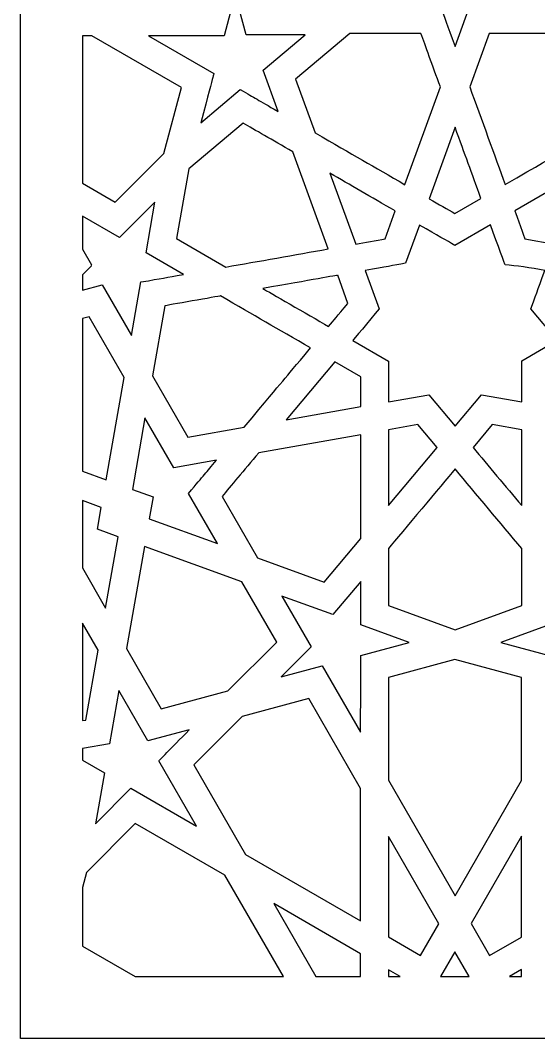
# Model space of a CAD drawing. Header units: millimetres. Extents: x -64 to 64, y -64 to 64.
# Drawn here: x -63.5 to -33.4, y -63.5 to -4.5 of the extents above; entities that cross this region are included whole.
import ezdxf

# ---------------------------------------------------------------- set-up
doc = ezdxf.new("R2010")
doc.units = ezdxf.units.MM
doc.header["$MEASUREMENT"] = 0
doc.layers.add('layer 1', color=7, linetype='Continuous')

msp = doc.modelspace()

# ---------------------------------------------------------------- linework, layer by layer
at = {"layer": 'layer 1', "color": 250}
for points, knots in [([(-63.5, 63.5), (-63.5, 63.5), (-63.5, -63.5), (-63.5, -63.5), (-63.5, -63.5), (-63.5, -63.5), (63.5, -63.5), (63.5, -63.5), (63.5, -63.5), (63.5, -63.5), (63.5, 63.5), (63.5, 63.5), (63.5, 63.5), (63.5, 63.5), (-63.5, 63.5), (-63.5, 63.5)], [0, 0, 0, 0, 0.2, 0.2, 0.2, 0.2, 0.4, 0.4, 0.4, 0.4, 0.6, 0.6, 0.6, 0.6, 1, 1, 1, 1]), ([(-39.2763, -0.8735), (-39.2763, -0.8735), (-38.2922, -1.6993), (-38.2922, -1.6993), (-38.2922, -1.6993), (-38.2922, -1.6993), (-37.3083, -0.8735), (-37.3083, -0.8735), (-37.3083, -0.8735), (-37.3083, -0.8735), (-34.0464, -3.61), (-34.0464, -3.61), (-34.0464, -3.61), (-34.0464, -3.61), (-37.4177, -3.6114), (-37.4177, -3.6114), (-37.4177, -3.6114), (-37.4177, -3.6114), (-38.2783, -5.9771), (-38.2783, -5.9771), (-38.2783, -5.9771), (-38.7769, -4.6083), (-38.8622, -4.3727), (-39.1382, -3.6114), (-39.1382, -3.6114), (-39.1382, -3.6114), (-42.5371, -3.61), (-42.5371, -3.61), (-42.5371, -3.61), (-42.5371, -3.61), (-39.2763, -0.8735), (-39.2763, -0.8735)], [0, 0, 0, 0, 0.1111111, 0.1111111, 0.1111111, 0.1111111, 0.2222222, 0.2222222, 0.2222222, 0.2222222, 0.3333333, 0.3333333, 0.3333333, 0.3333333, 0.4444444, 0.4444444, 0.4444444, 0.4444444, 0.5555556, 0.5555556, 0.5555556, 0.5555556, 0.6666667, 0.6666667, 0.6666667, 0.6666667, 0.7777778, 0.7777778, 0.7777778, 0.7777778, 1, 1, 1, 1]), ([(-51.0321, -2.9238), (-51.0321, -2.9238), (-50.3966, -5.2966), (-50.3966, -5.2966), (-50.3966, -5.2966), (-50.3966, -5.2966), (-46.9681, -5.2966), (-46.9681, -5.2966), (-46.9681, -5.2966), (-46.9681, -5.2966), (-49.4153, -7.3501), (-49.4153, -7.3501), (-49.4153, -7.3501), (-49.4153, -7.3501), (-48.5474, -9.7342), (-48.5474, -9.7342), (-48.5474, -9.7342), (-49.7804, -9.0226), (-49.8395, -8.9881), (-50.7407, -8.4681), (-50.7407, -8.4681), (-50.7407, -8.4681), (-53.0323, -10.3897), (-53.0323, -10.3897), (-53.0323, -10.3897), (-52.1457, -7.0841), (-52.2953, -7.639), (-52.2661, -7.5304), (-52.2661, -7.5304), (-52.2661, -7.5304), (-56.0567, -5.3421), (-56.0567, -5.3421), (-56.0567, -5.3421), (-56.0567, -5.3421), (-51.6797, -5.3421), (-51.6797, -5.3421), (-51.6797, -5.3421), (-51.6797, -5.3421), (-51.0321, -2.9238), (-51.0321, -2.9238)], [0, 0, 0, 0, 0.0909091, 0.0909091, 0.0909091, 0.0909091, 0.1818182, 0.1818182, 0.1818182, 0.1818182, 0.2727273, 0.2727273, 0.2727273, 0.2727273, 0.3636364, 0.3636364, 0.3636364, 0.3636364, 0.4545455, 0.4545455, 0.4545455, 0.4545455, 0.5454545, 0.5454545, 0.5454545, 0.5454545, 0.6363636, 0.6363636, 0.6363636, 0.6363636, 0.7272727, 0.7272727, 0.7272727, 0.7272727, 0.8181818, 0.8181818, 0.8181818, 0.8181818, 1, 1, 1, 1]), ([(-44.3755, -5.2095), (-44.3755, -5.2095), (-40.2598, -5.2109), (-40.2598, -5.2109), (-40.2598, -5.2109), (-39.9991, -5.9277), (-39.5963, -7.0333), (-39.1287, -8.315), (-39.1287, -8.315), (-39.1287, -8.315), (-41.1905, -13.9799), (-41.1905, -13.9799), (-41.1905, -13.9799), (-41.1905, -13.9799), (-41.1905, -13.9799), (-41.1905, -13.9799), (-41.1905, -13.9799), (-41.1905, -13.9799), (-41.1908, -13.9806), (-41.1908, -13.9806), (-41.1908, -13.9806), (-43.0451, -12.9103), (-44.1714, -12.2597), (-46.3922, -10.9774), (-46.3922, -10.9774), (-46.3922, -10.9774), (-46.3922, -10.977), (-46.3922, -10.977), (-46.3922, -10.977), (-46.3922, -10.977), (-46.3924, -10.977), (-46.3924, -10.977), (-46.3924, -10.977), (-46.3924, -10.977), (-47.5288, -7.8557), (-47.5288, -7.8557), (-47.5288, -7.8557), (-47.5288, -7.8557), (-44.3755, -5.2095), (-44.3755, -5.2095)], [0, 0, 0, 0, 0.0909091, 0.0909091, 0.0909091, 0.0909091, 0.1818182, 0.1818182, 0.1818182, 0.1818182, 0.2727273, 0.2727273, 0.2727273, 0.2727273, 0.3636364, 0.3636364, 0.3636364, 0.3636364, 0.4545455, 0.4545455, 0.4545455, 0.4545455, 0.5454545, 0.5454545, 0.5454545, 0.5454545, 0.6363636, 0.6363636, 0.6363636, 0.6363636, 0.7272727, 0.7272727, 0.7272727, 0.7272727, 0.8181818, 0.8181818, 0.8181818, 0.8181818, 1, 1, 1, 1]), ([(-37.4261, -8.315), (-37.4261, -8.315), (-36.2971, -5.2109), (-36.2971, -5.2109), (-36.2971, -5.2109), (-36.2971, -5.2109), (-32.1811, -5.2095), (-32.1811, -5.2095), (-32.1811, -5.2095), (-32.1811, -5.2095), (-29.0271, -7.856), (-29.0271, -7.856), (-29.0271, -7.856), (-29.2876, -8.5732), (-29.6909, -9.6795), (-30.1587, -10.9622), (-30.1587, -10.9622), (-30.1587, -10.9622), (-30.3062, -11.0483), (-30.3062, -11.0483), (-30.3062, -11.0483), (-30.3062, -11.0483), (-30.3062, -11.0486), (-30.3062, -11.0486), (-30.3062, -11.0486), (-32.3763, -12.2435), (-31.4296, -11.6971), (-35.3681, -13.9707), (-35.3681, -13.9707), (-35.9676, -12.3236), (-36.7505, -10.1723), (-37.4261, -8.315)], [0, 0, 0, 0, 0.1111111, 0.1111111, 0.1111111, 0.1111111, 0.2222222, 0.2222222, 0.2222222, 0.2222222, 0.3333333, 0.3333333, 0.3333333, 0.3333333, 0.4444444, 0.4444444, 0.4444444, 0.4444444, 0.5555556, 0.5555556, 0.5555556, 0.5555556, 0.6666667, 0.6666667, 0.6666667, 0.6666667, 0.7777778, 0.7777778, 0.7777778, 0.7777778, 1, 1, 1, 1]), ([(-59.9004, -5.3421), (-59.9004, -5.3421), (-59.3473, -5.3421), (-59.3473, -5.3421), (-59.3473, -5.3421), (-59.3473, -5.3421), (-54.1423, -8.3471), (-54.1423, -8.3471), (-54.1423, -8.3471), (-54.1423, -8.3471), (-55.1676, -12.1694), (-55.1676, -12.1694), (-55.1676, -12.1694), (-55.1676, -12.1694), (-57.9975, -15.0012), (-57.9975, -15.0012), (-57.9975, -15.0012), (-57.9975, -15.0012), (-59.9004, -13.9026), (-59.9004, -13.9026), (-59.9004, -13.9026), (-59.9004, -13.9026), (-59.9004, -5.3421), (-59.9004, -5.3421)], [0, 0, 0, 0, 0.1428571, 0.1428571, 0.1428571, 0.1428571, 0.2857143, 0.2857143, 0.2857143, 0.2857143, 0.4285714, 0.4285714, 0.4285714, 0.4285714, 0.5714286, 0.5714286, 0.5714286, 0.5714286, 0.7142857, 0.7142857, 0.7142857, 0.7142857, 1, 1, 1, 1]), ([(-50.5708, -10.4133), (-49.9076, -10.7964), (-48.8831, -11.3877), (-47.6964, -12.0717), (-47.6964, -12.0717), (-47.6964, -12.0717), (-45.6441, -17.7098), (-45.6441, -17.7098), (-45.6441, -17.7098), (-47.5394, -18.0446), (-49.7038, -18.4256), (-51.5857, -18.7572), (-51.5857, -18.7572), (-51.5857, -18.7572), (-51.5859, -18.7568), (-51.5859, -18.7568), (-51.5859, -18.7568), (-51.5859, -18.7568), (-51.5862, -18.7568), (-51.5862, -18.7568), (-51.5862, -18.7568), (-51.5862, -18.7568), (-54.4382, -17.1108), (-54.4382, -17.1108), (-54.4382, -17.1108), (-54.4382, -17.1108), (-53.7242, -13.0581), (-53.7242, -13.0581), (-53.7242, -13.0581), (-53.7242, -13.0581), (-50.5708, -10.4133), (-50.5708, -10.4133)], [0, 0, 0, 0, 0.1111111, 0.1111111, 0.1111111, 0.1111111, 0.2222222, 0.2222222, 0.2222222, 0.2222222, 0.3333333, 0.3333333, 0.3333333, 0.3333333, 0.4444444, 0.4444444, 0.4444444, 0.4444444, 0.5555556, 0.5555556, 0.5555556, 0.5555556, 0.6666667, 0.6666667, 0.6666667, 0.6666667, 0.7777778, 0.7777778, 0.7777778, 0.7777778, 1, 1, 1, 1]), ([(-38.2776, -10.6542), (-37.684, -12.2855), (-37.3422, -13.2246), (-36.775, -14.7828), (-36.775, -14.7828), (-36.775, -14.7828), (-38.2893, -15.6563), (-38.2893, -15.6563), (-38.2893, -15.6563), (-38.7149, -15.4107), (-39.2216, -15.1183), (-39.7838, -14.793), (-39.7838, -14.793), (-39.7838, -14.793), (-38.2776, -10.6542), (-38.2776, -10.6542)], [0, 0, 0, 0, 0.2, 0.2, 0.2, 0.2, 0.4, 0.4, 0.4, 0.4, 0.6, 0.6, 0.6, 0.6, 1, 1, 1, 1]), ([(-41.7461, -15.5074), (-41.7461, -15.5074), (-42.335, -17.1263), (-42.335, -17.1263), (-42.335, -17.1263), (-42.8461, -17.217), (-43.5308, -17.3373), (-44.044, -17.4276), (-44.044, -17.4276), (-44.044, -17.4276), (-44.0443, -17.4269), (-44.0443, -17.4269), (-44.0443, -17.4269), (-44.0443, -17.4269), (-44.0446, -17.4269), (-44.0446, -17.4269), (-44.0446, -17.4269), (-44.0446, -17.4269), (-45.5406, -13.3167), (-45.5406, -13.3167), (-45.5406, -13.3167), (-44.3559, -14.0007), (-43.2103, -14.6625), (-41.7461, -15.5074)], [0, 0, 0, 0, 0.1428571, 0.1428571, 0.1428571, 0.1428571, 0.2857143, 0.2857143, 0.2857143, 0.2857143, 0.4285714, 0.4285714, 0.4285714, 0.4285714, 0.5714286, 0.5714286, 0.5714286, 0.5714286, 0.7142857, 0.7142857, 0.7142857, 0.7142857, 1, 1, 1, 1]), ([(-34.8121, -15.4972), (-34.8121, -15.4972), (-31.0094, -13.3018), (-31.0094, -13.3018), (-31.0094, -13.3018), (-31.0094, -13.3018), (-32.5106, -17.4272), (-32.5106, -17.4272), (-32.5106, -17.4272), (-32.5106, -17.4272), (-34.2211, -17.1259), (-34.2211, -17.1259), (-34.2211, -17.1259), (-34.2254, -17.114), (-34.7139, -15.7688), (-34.8124, -15.4975), (-34.8124, -15.4975), (-34.8124, -15.4975), (-34.812, -15.4975), (-34.812, -15.4975), (-34.812, -15.4975), (-34.812, -15.4975), (-34.8121, -15.4972), (-34.8121, -15.4972)], [0, 0, 0, 0, 0.1428571, 0.1428571, 0.1428571, 0.1428571, 0.2857143, 0.2857143, 0.2857143, 0.2857143, 0.4285714, 0.4285714, 0.4285714, 0.4285714, 0.5714286, 0.5714286, 0.5714286, 0.5714286, 0.7142857, 0.7142857, 0.7142857, 0.7142857, 1, 1, 1, 1]), ([(-59.9004, -19.2017), (-59.9004, -19.2017), (-59.3809, -18.6824), (-59.3809, -18.6824), (-59.3809, -18.6824), (-59.3809, -18.6824), (-59.3935, -18.6605), (-59.3935, -18.6605), (-59.3935, -18.6605), (-59.3935, -18.6605), (-59.3693, -18.6365), (-59.3693, -18.6365), (-59.3693, -18.6365), (-59.3693, -18.6365), (-59.9004, -17.7169), (-59.9004, -17.7169), (-59.9004, -17.7169), (-59.9004, -17.7169), (-59.9004, -15.8023), (-59.9004, -15.8023), (-59.9004, -15.8023), (-59.9004, -15.8023), (-57.745, -17.0466), (-57.745, -17.0466), (-57.745, -17.0466), (-57.745, -17.0466), (-55.689, -14.9895), (-55.689, -14.9895), (-55.689, -14.9895), (-55.689, -14.9895), (-56.2083, -17.9366), (-56.2083, -17.9366), (-56.2083, -17.9366), (-56.2083, -17.9366), (-54.0367, -19.1897), (-54.0367, -19.1897), (-54.0367, -19.1897), (-55.115, -19.3802), (-55.2199, -19.3996), (-56.5013, -19.6243), (-56.5013, -19.6243), (-56.5013, -19.6243), (-57.0486, -22.7221), (-57.0486, -22.7221), (-57.0486, -22.7221), (-57.0486, -22.7221), (-58.7455, -19.7834), (-58.7455, -19.7834), (-58.7455, -19.7834), (-58.7455, -19.7834), (-59.9004, -20.0932), (-59.9004, -20.0932), (-59.9004, -20.0932), (-59.9004, -20.0932), (-59.9004, -19.2017), (-59.9004, -19.2017)], [0, 0, 0, 0, 0.0666667, 0.0666667, 0.0666667, 0.0666667, 0.1333333, 0.1333333, 0.1333333, 0.1333333, 0.2, 0.2, 0.2, 0.2, 0.2666667, 0.2666667, 0.2666667, 0.2666667, 0.3333333, 0.3333333, 0.3333333, 0.3333333, 0.4, 0.4, 0.4, 0.4, 0.4666667, 0.4666667, 0.4666667, 0.4666667, 0.5333333, 0.5333333, 0.5333333, 0.5333333, 0.6, 0.6, 0.6, 0.6, 0.6666667, 0.6666667, 0.6666667, 0.6666667, 0.7333333, 0.7333333, 0.7333333, 0.7333333, 0.8, 0.8, 0.8, 0.8, 0.8666667, 0.8666667, 0.8666667, 0.8666667, 1, 1, 1, 1]), ([(-36.7487, -26.1581), (-36.7487, -26.1581), (-38.2786, -27.9795), (-38.2786, -27.9795), (-38.2786, -27.9795), (-38.2786, -27.9795), (-39.8049, -26.1585), (-39.8049, -26.1585), (-39.8049, -26.1585), (-39.8049, -26.1585), (-42.145, -26.5709), (-42.145, -26.5709), (-42.145, -26.5709), (-42.145, -26.5709), (-42.145, -24.209), (-42.145, -24.209), (-42.145, -24.209), (-42.145, -24.209), (-44.2102, -23.0163), (-44.2102, -23.0163), (-44.2102, -23.0163), (-44.2102, -23.0163), (-43.2446, -21.8641), (-42.6774, -21.1871), (-42.6774, -21.1871), (-42.6774, -21.1871), (-43.4891, -18.9544), (-43.4891, -18.9544), (-43.4891, -18.9544), (-42.2761, -18.741), (-41.9035, -18.675), (-41.1467, -18.5406), (-41.1467, -18.5406), (-41.1467, -18.5406), (-40.3393, -16.3202), (-40.3393, -16.3202), (-40.3393, -16.3202), (-39.2552, -16.9464), (-38.7885, -17.2152), (-38.2891, -17.5031), (-38.2891, -17.5031), (-38.2891, -17.5031), (-36.2198, -16.3093), (-36.2198, -16.3093), (-36.2198, -16.3093), (-35.7861, -17.5031), (-35.3757, -18.6334), (-35.3757, -18.6334), (-35.3757, -18.6334), (-34.7673, -18.6732), (-33.9069, -18.8045), (-33.0663, -18.9537), (-33.0663, -18.9537), (-33.5117, -20.1754), (-33.6196, -20.4724), (-33.8795, -21.1878), (-33.8795, -21.1878), (-33.8795, -21.1878), (-32.3536, -23.0068), (-32.3536, -23.0068), (-32.3536, -23.0068), (-32.3536, -23.0068), (-32.3537, -23.0068), (-32.3537, -23.0068), (-32.3537, -23.0068), (-32.3537, -23.0068), (-32.3536, -23.0068), (-32.3536, -23.0068), (-32.3536, -23.0068), (-32.3536, -23.0068), (-34.4098, -24.1953), (-34.4098, -24.1953), (-34.4098, -24.1953), (-34.4098, -24.4013), (-34.4098, -26.138), (-34.4098, -26.5723), (-34.4098, -26.5723), (-34.4098, -26.5723), (-36.7487, -26.1581), (-36.7487, -26.1581)], [0, 0, 0, 0, 0.047619, 0.047619, 0.047619, 0.047619, 0.0952381, 0.0952381, 0.0952381, 0.0952381, 0.1428571, 0.1428571, 0.1428571, 0.1428571, 0.1904762, 0.1904762, 0.1904762, 0.1904762, 0.2380952, 0.2380952, 0.2380952, 0.2380952, 0.2857143, 0.2857143, 0.2857143, 0.2857143, 0.3333333, 0.3333333, 0.3333333, 0.3333333, 0.3809524, 0.3809524, 0.3809524, 0.3809524, 0.4285714, 0.4285714, 0.4285714, 0.4285714, 0.4761905, 0.4761905, 0.4761905, 0.4761905, 0.5238095, 0.5238095, 0.5238095, 0.5238095, 0.5714286, 0.5714286, 0.5714286, 0.5714286, 0.6190476, 0.6190476, 0.6190476, 0.6190476, 0.6666667, 0.6666667, 0.6666667, 0.6666667, 0.7142857, 0.7142857, 0.7142857, 0.7142857, 0.7619048, 0.7619048, 0.7619048, 0.7619048, 0.8095238, 0.8095238, 0.8095238, 0.8095238, 0.8571429, 0.8571429, 0.8571429, 0.8571429, 0.9047619, 0.9047619, 0.9047619, 0.9047619, 1, 1, 1, 1]), ([(-45.0887, -19.2363), (-45.0887, -19.2363), (-44.4962, -20.8668), (-44.4962, -20.8668), (-44.4962, -20.8668), (-45.146, -21.6422), (-45.2962, -21.8211), (-45.6168, -22.2038), (-45.6168, -22.2038), (-46.8738, -21.4782), (-49.0529, -20.2198), (-49.4301, -20.0018), (-49.4301, -20.0018), (-46.6449, -19.5114), (-45.0887, -19.2363), (-45.0887, -19.2363)], [0, 0, 0, 0, 0.2, 0.2, 0.2, 0.2, 0.4, 0.4, 0.4, 0.4, 0.6, 0.6, 0.6, 0.6, 1, 1, 1, 1]), ([(-51.8816, -20.4336), (-49.8818, -21.5886), (-48.6385, -22.3065), (-46.6604, -23.4488), (-46.6604, -23.4488), (-48.5104, -25.6519), (-47.8404, -24.8539), (-50.5238, -28.049), (-50.5238, -28.049), (-50.5238, -28.049), (-53.777, -28.6229), (-53.777, -28.6229), (-53.777, -28.6229), (-53.777, -28.6229), (-55.8369, -25.0589), (-55.8369, -25.0589), (-55.8369, -25.0589), (-55.8369, -25.0589), (-55.1208, -21.0058), (-55.1208, -21.0058), (-55.1208, -21.0058), (-55.1208, -21.0058), (-51.9611, -20.4477), (-51.8816, -20.4336)], [0, 0, 0, 0, 0.1428571, 0.1428571, 0.1428571, 0.1428571, 0.2857143, 0.2857143, 0.2857143, 0.2857143, 0.4285714, 0.4285714, 0.4285714, 0.4285714, 0.5714286, 0.5714286, 0.5714286, 0.5714286, 0.7142857, 0.7142857, 0.7142857, 0.7142857, 1, 1, 1, 1]), ([(-59.9004, -21.7491), (-59.9004, -21.7491), (-59.5168, -21.6464), (-59.5168, -21.6464), (-59.5168, -21.6464), (-59.5168, -21.6464), (-57.4838, -25.1682), (-57.4838, -25.1682), (-57.4838, -25.1682), (-57.4838, -25.1682), (-58.528, -31.0942), (-58.528, -31.0942), (-58.528, -31.0942), (-58.528, -31.0942), (-59.9004, -30.5947), (-59.9004, -30.5947), (-59.9004, -30.5947), (-59.9004, -30.5947), (-59.9004, -21.7491), (-59.9004, -21.7491)], [0, 0, 0, 0, 0.1666667, 0.1666667, 0.1666667, 0.1666667, 0.3333333, 0.3333333, 0.3333333, 0.3333333, 0.5, 0.5, 0.5, 0.5, 0.6666667, 0.6666667, 0.6666667, 0.6666667, 1, 1, 1, 1]), ([(-48.0709, -27.6165), (-48.0709, -27.6165), (-45.2533, -24.2612), (-45.2533, -24.2612), (-45.2533, -24.2612), (-45.2533, -24.2612), (-43.7447, -25.1326), (-43.7447, -25.1326), (-43.7447, -25.1326), (-43.7447, -25.1326), (-43.7447, -26.8531), (-43.7447, -26.8531), (-43.7447, -26.8531), (-43.7447, -26.8531), (-48.0709, -27.6165), (-48.0709, -27.6165)], [0, 0, 0, 0, 0.2, 0.2, 0.2, 0.2, 0.4, 0.4, 0.4, 0.4, 0.6, 0.6, 0.6, 0.6, 1, 1, 1, 1]), ([(-54.6019, -30.3932), (-54.6019, -30.3932), (-52.1217, -29.9554), (-52.1217, -29.9554), (-52.1217, -29.9554), (-52.7683, -30.7265), (-52.79, -30.752), (-53.7402, -31.8848), (-53.7402, -31.8848), (-53.7402, -31.8848), (-52.0633, -34.7927), (-52.0633, -34.7927), (-52.0633, -34.7927), (-52.0633, -34.7927), (-56.0175, -33.3538), (-56.0175, -33.3538), (-56.0175, -33.3538), (-56.0175, -33.3538), (-55.794, -32.089), (-55.794, -32.089), (-55.794, -32.089), (-55.794, -32.089), (-57.0016, -31.6494), (-57.0016, -31.6494), (-57.0016, -31.6494), (-57.0016, -31.6494), (-56.2709, -27.5047), (-56.2709, -27.5047), (-56.2709, -27.5047), (-56.2709, -27.5047), (-54.6019, -30.3932), (-54.6019, -30.3932)], [0, 0, 0, 0, 0.1111111, 0.1111111, 0.1111111, 0.1111111, 0.2222222, 0.2222222, 0.2222222, 0.2222222, 0.3333333, 0.3333333, 0.3333333, 0.3333333, 0.4444444, 0.4444444, 0.4444444, 0.4444444, 0.5555556, 0.5555556, 0.5555556, 0.5555556, 0.6666667, 0.6666667, 0.6666667, 0.6666667, 0.7777778, 0.7777778, 0.7777778, 0.7777778, 1, 1, 1, 1]), ([(-39.3238, -29.2249), (-39.3238, -29.2249), (-42.145, -32.5889), (-42.145, -32.5889), (-42.145, -32.5889), (-42.145, -32.5889), (-42.145, -28.1958), (-42.145, -28.1958), (-42.145, -28.1958), (-42.145, -28.1958), (-40.4373, -27.8945), (-40.4373, -27.8945), (-40.4373, -27.8945), (-40.4373, -27.8945), (-39.3237, -29.2238), (-39.3237, -29.2238), (-39.3237, -29.2238), (-39.3237, -29.2238), (-39.3241, -29.2245), (-39.3241, -29.2245), (-39.3241, -29.2245), (-39.3241, -29.2245), (-39.3238, -29.2249), (-39.3238, -29.2249)], [0, 0, 0, 0, 0.1428571, 0.1428571, 0.1428571, 0.1428571, 0.2857143, 0.2857143, 0.2857143, 0.2857143, 0.4285714, 0.4285714, 0.4285714, 0.4285714, 0.5714286, 0.5714286, 0.5714286, 0.5714286, 0.7142857, 0.7142857, 0.7142857, 0.7142857, 1, 1, 1, 1]), ([(-37.2346, -29.224), (-37.2346, -29.224), (-36.1181, -27.8948), (-36.1181, -27.8948), (-36.1181, -27.8948), (-36.1181, -27.8948), (-34.4098, -28.1975), (-34.4098, -28.1975), (-34.4098, -28.1975), (-34.4098, -28.1975), (-34.4098, -32.5903), (-34.4098, -32.5903), (-34.4098, -32.5903), (-35.3608, -31.4561), (-36.3484, -30.279), (-37.2346, -29.224)], [0, 0, 0, 0, 0.2, 0.2, 0.2, 0.2, 0.4, 0.4, 0.4, 0.4, 0.6, 0.6, 0.6, 0.6, 1, 1, 1, 1]), ([(-43.7447, -28.478), (-43.7447, -28.478), (-43.7447, -34.4964), (-43.7447, -34.4964), (-43.7447, -34.4964), (-43.7447, -34.4964), (-45.8692, -37.0283), (-45.8692, -37.0283), (-45.8692, -37.0283), (-45.8692, -37.0283), (-49.7385, -35.6213), (-49.7385, -35.6213), (-49.7385, -35.6213), (-49.7385, -35.6213), (-51.7951, -32.0551), (-51.7951, -32.0551), (-51.7951, -32.0551), (-51.3048, -31.471), (-50.5482, -30.5696), (-49.6721, -29.5232), (-49.6721, -29.5232), (-49.6721, -29.5232), (-43.7447, -28.478), (-43.7447, -28.478)], [0, 0, 0, 0, 0.1428571, 0.1428571, 0.1428571, 0.1428571, 0.2857143, 0.2857143, 0.2857143, 0.2857143, 0.4285714, 0.4285714, 0.4285714, 0.4285714, 0.5714286, 0.5714286, 0.5714286, 0.5714286, 0.7142857, 0.7142857, 0.7142857, 0.7142857, 1, 1, 1, 1]), ([(-38.2787, -30.4683), (-37.049, -31.9323), (-35.6426, -33.6098), (-34.4098, -35.0806), (-34.4098, -35.0806), (-34.4098, -35.0806), (-34.4098, -38.3829), (-34.4098, -38.3829), (-34.4098, -38.3829), (-34.4098, -38.3829), (-38.2773, -39.7915), (-38.2773, -39.7915), (-38.2773, -39.7915), (-38.2773, -39.7915), (-42.145, -38.3829), (-42.145, -38.3829), (-42.145, -38.3829), (-42.145, -37.7797), (-42.145, -35.3653), (-42.145, -35.0788), (-42.145, -35.0788), (-41.3484, -34.1288), (-39.0755, -31.4185), (-38.2787, -30.4683)], [0, 0, 0, 0, 0.1428571, 0.1428571, 0.1428571, 0.1428571, 0.2857143, 0.2857143, 0.2857143, 0.2857143, 0.4285714, 0.4285714, 0.4285714, 0.4285714, 0.5714286, 0.5714286, 0.5714286, 0.5714286, 0.7142857, 0.7142857, 0.7142857, 0.7142857, 1, 1, 1, 1]), ([(-59.9004, -32.2972), (-59.9004, -32.2972), (-58.8102, -32.6941), (-58.8102, -32.6941), (-58.8102, -32.6941), (-58.8102, -32.6941), (-59.0335, -33.9591), (-59.0335, -33.9591), (-59.0335, -33.9591), (-59.0335, -33.9591), (-57.8265, -34.3983), (-57.8265, -34.3983), (-57.8265, -34.3983), (-57.8265, -34.3983), (-58.5557, -38.5322), (-58.5557, -38.5322), (-58.5557, -38.5322), (-58.5557, -38.5322), (-59.9004, -36.2052), (-59.9004, -36.2052), (-59.9004, -36.2052), (-59.9004, -36.2052), (-59.9004, -32.2972), (-59.9004, -32.2972)], [0, 0, 0, 0, 0.1428571, 0.1428571, 0.1428571, 0.1428571, 0.2857143, 0.2857143, 0.2857143, 0.2857143, 0.4285714, 0.4285714, 0.4285714, 0.4285714, 0.5714286, 0.5714286, 0.5714286, 0.5714286, 0.7142857, 0.7142857, 0.7142857, 0.7142857, 1, 1, 1, 1]), ([(-56.2999, -34.9535), (-56.2999, -34.9535), (-50.6465, -37.0107), (-50.6465, -37.0107), (-50.6465, -37.0107), (-50.6465, -37.0107), (-48.6261, -40.5098), (-48.6261, -40.5098), (-48.6261, -40.5098), (-48.6261, -40.5098), (-51.4576, -43.3405), (-51.4576, -43.3405), (-51.4576, -43.3405), (-51.4576, -43.3405), (-55.3249, -44.3774), (-55.3249, -44.3774), (-55.3249, -44.3774), (-55.3249, -44.3774), (-57.345, -40.8781), (-57.345, -40.8781), (-57.345, -40.8781), (-57.345, -40.8781), (-56.2999, -34.9535), (-56.2999, -34.9535)], [0, 0, 0, 0, 0.1428571, 0.1428571, 0.1428571, 0.1428571, 0.2857143, 0.2857143, 0.2857143, 0.2857143, 0.4285714, 0.4285714, 0.4285714, 0.4285714, 0.5714286, 0.5714286, 0.5714286, 0.5714286, 0.7142857, 0.7142857, 0.7142857, 0.7142857, 1, 1, 1, 1]), ([(-43.7569, -45.7267), (-43.7569, -45.7267), (-45.9794, -41.8768), (-45.9794, -41.8768), (-45.9794, -41.8768), (-45.9794, -41.8768), (-45.98, -41.8768), (-45.98, -41.8768), (-45.98, -41.8768), (-45.98, -41.8768), (-48.373, -42.519), (-48.373, -42.519), (-48.373, -42.519), (-48.373, -42.519), (-46.6267, -40.773), (-46.6267, -40.773), (-46.6267, -40.773), (-46.6267, -40.773), (-48.3208, -37.839), (-48.3208, -37.839), (-48.3208, -37.839), (-48.3208, -37.839), (-45.3635, -38.9141), (-45.3635, -38.9141), (-45.3635, -38.9141), (-45.3635, -38.9141), (-43.7447, -36.9852), (-43.7447, -36.9852), (-43.7447, -36.9852), (-43.7447, -37.3002), (-43.7447, -39.1875), (-43.7447, -39.503), (-43.7447, -39.503), (-43.7447, -39.503), (-40.935, -40.5261), (-40.935, -40.5261), (-40.935, -40.5261), (-40.935, -40.5261), (-43.7458, -41.2788), (-43.7458, -41.2788), (-43.7458, -41.2788), (-43.7458, -41.2788), (-43.7538, -42.4416), (-43.7569, -45.7267)], [0, 0, 0, 0, 0.0833333, 0.0833333, 0.0833333, 0.0833333, 0.1666667, 0.1666667, 0.1666667, 0.1666667, 0.25, 0.25, 0.25, 0.25, 0.3333333, 0.3333333, 0.3333333, 0.3333333, 0.4166667, 0.4166667, 0.4166667, 0.4166667, 0.5, 0.5, 0.5, 0.5, 0.5833333, 0.5833333, 0.5833333, 0.5833333, 0.6666667, 0.6666667, 0.6666667, 0.6666667, 0.75, 0.75, 0.75, 0.75, 0.8333333, 0.8333333, 0.8333333, 0.8333333, 1, 1, 1, 1]), ([(-35.6202, -40.5264), (-35.6202, -40.5264), (-32.8099, -39.503), (-32.8099, -39.503), (-32.8099, -39.503), (-32.8099, -39.19), (-32.8099, -37.3027), (-32.8099, -36.9874), (-32.8099, -36.9874), (-32.8099, -36.9874), (-31.1931, -38.9141), (-31.1931, -38.9141), (-31.1931, -38.9141), (-31.1931, -38.9141), (-28.248, -37.8435), (-28.248, -37.8435), (-28.248, -37.8435), (-28.248, -37.8435), (-29.9411, -40.7759), (-29.9411, -40.7759), (-29.9411, -40.7759), (-29.9411, -40.7759), (-28.2028, -42.5136), (-28.2028, -42.5136), (-28.2028, -42.5136), (-28.2028, -42.5136), (-30.5767, -41.8768), (-30.5767, -41.8768), (-30.5767, -41.8768), (-30.5767, -41.8768), (-30.5772, -41.8768), (-30.5772, -41.8768), (-30.5772, -41.8768), (-30.5772, -41.8768), (-32.8107, -45.7458), (-32.8107, -45.7458), (-32.8107, -45.7458), (-32.8107, -45.7458), (-32.8107, -41.2788), (-32.8107, -41.2788), (-32.8107, -41.2788), (-32.8107, -41.2788), (-35.6202, -40.5264), (-35.6202, -40.5264)], [0, 0, 0, 0, 0.0833333, 0.0833333, 0.0833333, 0.0833333, 0.1666667, 0.1666667, 0.1666667, 0.1666667, 0.25, 0.25, 0.25, 0.25, 0.3333333, 0.3333333, 0.3333333, 0.3333333, 0.4166667, 0.4166667, 0.4166667, 0.4166667, 0.5, 0.5, 0.5, 0.5, 0.5833333, 0.5833333, 0.5833333, 0.5833333, 0.6666667, 0.6666667, 0.6666667, 0.6666667, 0.75, 0.75, 0.75, 0.75, 0.8333333, 0.8333333, 0.8333333, 0.8333333, 1, 1, 1, 1]), ([(-59.9004, -39.4024), (-59.9004, -39.4024), (-58.9941, -40.9709), (-58.9941, -40.9709), (-58.9941, -40.9709), (-58.9941, -40.9709), (-59.71, -45.024), (-59.71, -45.024), (-59.71, -45.024), (-59.71, -45.024), (-59.9004, -45.0578), (-59.9004, -45.0578), (-59.9004, -45.0578), (-59.9004, -45.0578), (-59.9004, -39.4024), (-59.9004, -39.4024)], [0, 0, 0, 0, 0.2, 0.2, 0.2, 0.2, 0.4, 0.4, 0.4, 0.4, 0.6, 0.6, 0.6, 0.6, 1, 1, 1, 1]), ([(-34.422, -48.5366), (-34.422, -48.5366), (-38.2783, -55.2165), (-38.2783, -55.2165), (-38.2783, -55.2165), (-38.2783, -55.2165), (-42.1455, -48.5178), (-42.1455, -48.5178), (-42.1455, -48.5178), (-42.1455, -48.5178), (-42.1455, -42.5493), (-42.1455, -42.5493), (-42.1455, -42.5493), (-42.1455, -42.5493), (-38.2895, -41.5167), (-38.2895, -41.5167), (-38.2895, -41.5167), (-38.2895, -41.5167), (-34.422, -42.5524), (-34.422, -42.5524), (-34.422, -42.5524), (-34.422, -42.5524), (-34.422, -48.5366), (-34.422, -48.5366)], [0, 0, 0, 0, 0.1428571, 0.1428571, 0.1428571, 0.1428571, 0.2857143, 0.2857143, 0.2857143, 0.2857143, 0.4285714, 0.4285714, 0.4285714, 0.4285714, 0.5714286, 0.5714286, 0.5714286, 0.5714286, 0.7142857, 0.7142857, 0.7142857, 0.7142857, 1, 1, 1, 1]), ([(-59.9004, -46.6824), (-59.9004, -46.6824), (-58.3295, -46.4054), (-58.3295, -46.4054), (-58.3295, -46.4054), (-58.3295, -46.4054), (-57.784, -43.3175), (-57.784, -43.3175), (-57.784, -43.3175), (-57.784, -43.3175), (-56.0964, -46.2403), (-56.0964, -46.2403), (-56.0964, -46.2403), (-56.0964, -46.2403), (-53.7041, -45.599), (-53.7041, -45.599), (-53.7041, -45.599), (-54.8105, -46.7105), (-55.4609, -47.3896), (-55.4612, -47.3901), (-55.4612, -47.3901), (-55.4612, -47.3901), (-53.2725, -51.1813), (-53.2725, -51.1813), (-53.2725, -51.1813), (-53.2725, -51.1813), (-57.0857, -48.98), (-57.0857, -48.98), (-57.0857, -48.98), (-57.0857, -48.98), (-57.086, -48.98), (-57.086, -48.98), (-57.086, -48.98), (-57.086, -48.98), (-59.1413, -51.0363), (-59.1413, -51.0363), (-59.1413, -51.0363), (-59.1413, -51.0363), (-58.6228, -48.0931), (-58.6228, -48.0931), (-58.6228, -48.0931), (-58.6228, -48.0931), (-59.9004, -47.3559), (-59.9004, -47.3559), (-59.9004, -47.3559), (-59.9004, -47.3559), (-59.9004, -46.6824), (-59.9004, -46.6824)], [0, 0, 0, 0, 0.0769231, 0.0769231, 0.0769231, 0.0769231, 0.1538462, 0.1538462, 0.1538462, 0.1538462, 0.2307692, 0.2307692, 0.2307692, 0.2307692, 0.3076923, 0.3076923, 0.3076923, 0.3076923, 0.3846154, 0.3846154, 0.3846154, 0.3846154, 0.4615385, 0.4615385, 0.4615385, 0.4615385, 0.5384615, 0.5384615, 0.5384615, 0.5384615, 0.6153846, 0.6153846, 0.6153846, 0.6153846, 0.6923077, 0.6923077, 0.6923077, 0.6923077, 0.7692308, 0.7692308, 0.7692308, 0.7692308, 0.8461538, 0.8461538, 0.8461538, 0.8461538, 1, 1, 1, 1]), ([(-50.6301, -44.8232), (-50.6301, -44.8232), (-46.7624, -43.7861), (-46.7624, -43.7861), (-46.7624, -43.7861), (-46.7624, -43.7861), (-43.7569, -48.9924), (-43.7569, -48.9924), (-43.7569, -48.9924), (-43.7569, -48.9924), (-43.7569, -56.6748), (-43.7569, -56.6748), (-43.7569, -56.6748), (-43.7569, -56.6748), (-50.445, -52.8136), (-50.445, -52.8136), (-50.445, -52.8136), (-50.445, -52.8136), (-53.4378, -47.6296), (-53.4378, -47.6296), (-53.4378, -47.6296), (-53.4378, -47.6296), (-50.6301, -44.8232), (-50.6301, -44.8232)], [0, 0, 0, 0, 0.1428571, 0.1428571, 0.1428571, 0.1428571, 0.2857143, 0.2857143, 0.2857143, 0.2857143, 0.4285714, 0.4285714, 0.4285714, 0.4285714, 0.5714286, 0.5714286, 0.5714286, 0.5714286, 0.7142857, 0.7142857, 0.7142857, 0.7142857, 1, 1, 1, 1]), ([(-56.8416, -59.9006), (-56.8416, -59.9006), (-59.9004, -58.1346), (-59.9004, -58.1346), (-59.9004, -58.1346), (-59.9004, -58.1346), (-59.9004, -54.7398), (-59.9004, -54.7398), (-59.9004, -54.7398), (-59.9004, -54.7398), (-59.6637, -53.8572), (-59.6637, -53.8572), (-59.6637, -53.8572), (-59.6637, -53.8572), (-56.8333, -51.025), (-56.8333, -51.025), (-56.8333, -51.025), (-56.8333, -51.025), (-51.6278, -54.0304), (-51.6278, -54.0304), (-51.6278, -54.0304), (-51.6278, -54.0304), (-48.2389, -59.9006), (-48.2389, -59.9006), (-48.2389, -59.9006), (-48.2389, -59.9006), (-56.8416, -59.9006), (-56.8416, -59.9006)], [0, 0, 0, 0, 0.125, 0.125, 0.125, 0.125, 0.25, 0.25, 0.25, 0.25, 0.375, 0.375, 0.375, 0.375, 0.5, 0.5, 0.5, 0.5, 0.625, 0.625, 0.625, 0.625, 0.75, 0.75, 0.75, 0.75, 1, 1, 1, 1]), ([(-40.2792, -58.6818), (-40.2792, -58.6818), (-42.1455, -57.6048), (-42.1455, -57.6048), (-42.1455, -57.6048), (-42.1455, -57.6048), (-42.1455, -51.7835), (-42.1455, -51.7835), (-42.1455, -51.7835), (-42.1455, -51.7835), (-39.2209, -56.8494), (-39.2209, -56.8494), (-39.2209, -56.8494), (-39.2209, -56.8494), (-40.2792, -58.6818), (-40.2792, -58.6818)], [0, 0, 0, 0, 0.2, 0.2, 0.2, 0.2, 0.4, 0.4, 0.4, 0.4, 0.6, 0.6, 0.6, 0.6, 1, 1, 1, 1]), ([(-37.3467, -56.8297), (-37.3467, -56.8297), (-34.422, -51.7634), (-34.422, -51.7634), (-34.422, -51.7634), (-34.422, -51.7634), (-34.422, -57.6111), (-34.422, -57.6111), (-34.422, -57.6111), (-34.422, -57.6111), (-36.2774, -58.6818), (-36.2774, -58.6818), (-36.2774, -58.6818), (-36.2774, -58.6818), (-37.3467, -56.8297), (-37.3467, -56.8297)], [0, 0, 0, 0, 0.2, 0.2, 0.2, 0.2, 0.4, 0.4, 0.4, 0.4, 0.6, 0.6, 0.6, 0.6, 1, 1, 1, 1]), ([(-46.3539, -59.9006), (-46.3539, -59.9006), (-48.8003, -55.6627), (-48.8003, -55.6627), (-48.8003, -55.6627), (-48.8003, -55.6627), (-43.7569, -58.5745), (-43.7569, -58.5745), (-43.7569, -58.5745), (-43.7569, -58.5745), (-43.7569, -59.9006), (-43.7569, -59.9006), (-43.7569, -59.9006), (-43.7569, -59.9006), (-46.3539, -59.9006), (-46.3539, -59.9006)], [0, 0, 0, 0, 0.2, 0.2, 0.2, 0.2, 0.4, 0.4, 0.4, 0.4, 0.6, 0.6, 0.6, 0.6, 1, 1, 1, 1]), ([(-39.1199, -59.9006), (-39.1199, -59.9006), (-38.2895, -58.4623), (-38.2895, -58.4623), (-38.2895, -58.4623), (-38.2895, -58.4623), (-37.4592, -59.9006), (-37.4592, -59.9006), (-37.4592, -59.9006), (-37.4592, -59.9006), (-39.1199, -59.9006), (-39.1199, -59.9006)], [0, 0, 0, 0, 0.25, 0.25, 0.25, 0.25, 0.5, 0.5, 0.5, 0.5, 1, 1, 1, 1]), ([(-42.1455, -59.9006), (-42.1455, -59.9006), (-42.1455, -59.5044), (-42.1455, -59.5044), (-42.1455, -59.5044), (-42.1455, -59.5044), (-41.459, -59.9006), (-41.459, -59.9006), (-41.459, -59.9006), (-41.459, -59.9006), (-42.1455, -59.9006), (-42.1455, -59.9006)], [0, 0, 0, 0, 0.25, 0.25, 0.25, 0.25, 0.5, 0.5, 0.5, 0.5, 1, 1, 1, 1]), ([(-35.12, -59.9006), (-35.12, -59.9006), (-34.422, -59.4978), (-34.422, -59.4978), (-34.422, -59.4978), (-34.422, -59.4978), (-34.422, -59.9006), (-34.422, -59.9006), (-34.422, -59.9006), (-34.422, -59.9006), (-35.12, -59.9006), (-35.12, -59.9006)], [0, 0, 0, 0, 0.25, 0.25, 0.25, 0.25, 0.5, 0.5, 0.5, 0.5, 1, 1, 1, 1])]:
    msp.add_open_spline(points, degree=3, knots=knots, dxfattribs=at)

doc.saveas('drawing.dxf')
